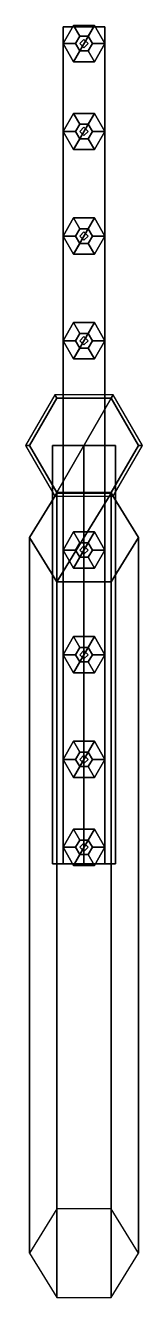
# Model space of a CAD drawing. Extents: x -0.14 to 0.14, y -2.04 to 1.
import ezdxf

# ---------------------------------------------------------------- set-up
doc = ezdxf.new("R2010")
doc.units = 0
doc.layers.get('0').update_dxf_attribs({"linetype": 'CONTINUOUS'})

msp = doc.modelspace()

# ---------------------------------------------------------------- linework, layer by layer
for points in [[(-0.025, 1.0033, 5.72), (-0.05, 0.96, 5.72), (-0.02, 0.96, 5.82), (-0.01, 0.9773, 5.82)], [(0.025, 1.0033, 5.72), (-0.025, 0.9167, 5.72), (-0.05, 0.96, 5.72), (-0.025, 1.0033, 5.72)], [(0.025, 1.0033, 5.72), (-0.025, 1.0033, 5.72), (-0.01, 0.9773, 5.82), (0.01, 0.9773, 5.82)], [(0.05, 0.96, 5.72), (0.025, 0.9167, 5.72), (-0.025, 0.9167, 5.72), (0.025, 1.0033, 5.72)], [(0.05, 0.96, 5.72), (0.025, 1.0033, 5.72), (0.01, 0.9773, 5.82), (0.02, 0.96, 5.82)], [(-0.05, -1, 5.52), (-0.05, -1, 5.62), (-0.05, 1, 5.62), (-0.05, 1, 5.52)], [(-0.05, 1, 5.52), (-0.05, 1, 5.62), (0.05, 1, 5.62), (0.05, 1, 5.52)], [(0.05, 1, 5.52), (0.05, -1, 5.52), (-0.05, -1, 5.52), (-0.05, 1, 5.52)], [(-0.05, 1, 5.62), (-0.05, -1, 5.62), (0.05, -1, 5.62), (0.05, 1, 5.62)], [(-0.01, 0.9773, 5.82), (-0.02, 0.96, 5.82), (-0.01, 0.9427, 5.82), (0.01, 0.9773, 5.82)], [(0.01, 0.9773, 5.82), (-0.01, 0.9427, 5.82), (0.01, 0.9427, 5.82), (0.02, 0.96, 5.82)], [(0.05, 1, 5.62), (0.05, -1, 5.62), (0.05, -1, 5.52), (0.05, 1, 5.52)], [(-0.05, 0.96, 5.72), (-0.025, 0.9167, 5.72), (-0.01, 0.9427, 5.82), (-0.02, 0.96, 5.82)], [(-0.025, 0.9167, 5.72), (0.025, 0.9167, 5.72), (0.01, 0.9427, 5.82), (-0.01, 0.9427, 5.82)], [(0, 0.97, 5.62), (-0.01, 0.96, 5.62), (-0.01, 0.96, 5.72), (0, 0.97, 5.72)], [(-0.01, 0.96, 5.62), (0, 0.95, 5.62), (0, 0.95, 5.72), (-0.01, 0.96, 5.72)], [(0.01, 0.96, 5.62), (0, 0.97, 5.62), (0, 0.97, 5.72), (0.01, 0.96, 5.72)], [(0, 0.95, 5.62), (0.01, 0.96, 5.62), (0.01, 0.96, 5.72), (0, 0.95, 5.72)], [(0.025, 0.9167, 5.72), (0.05, 0.96, 5.72), (0.02, 0.96, 5.82), (0.01, 0.9427, 5.82)], [(-0.025, 0.7933, 5.72), (-0.05, 0.75, 5.72), (-0.02, 0.75, 5.82), (-0.01, 0.7673, 5.82)], [(0.025, 0.7933, 5.72), (-0.025, 0.7067, 5.72), (-0.05, 0.75, 5.72), (-0.025, 0.7933, 5.72)], [(0.025, 0.7933, 5.72), (-0.025, 0.7933, 5.72), (-0.01, 0.7673, 5.82), (0.01, 0.7673, 5.82)], [(0.05, 0.75, 5.72), (0.025, 0.7067, 5.72), (-0.025, 0.7067, 5.72), (0.025, 0.7933, 5.72)], [(0.05, 0.75, 5.72), (0.025, 0.7933, 5.72), (0.01, 0.7673, 5.82), (0.02, 0.75, 5.82)], [(-0.01, 0.7673, 5.82), (-0.02, 0.75, 5.82), (-0.01, 0.7327, 5.82), (0.01, 0.7673, 5.82)], [(0.01, 0.7673, 5.82), (-0.01, 0.7327, 5.82), (0.01, 0.7327, 5.82), (0.02, 0.75, 5.82)], [(0, 0.76, 5.62), (-0.01, 0.75, 5.62), (-0.01, 0.75, 5.72), (0, 0.76, 5.72)], [(0.01, 0.75, 5.62), (0, 0.76, 5.62), (0, 0.76, 5.72), (0.01, 0.75, 5.72)], [(-0.05, 0.75, 5.72), (-0.025, 0.7067, 5.72), (-0.01, 0.7327, 5.82), (-0.02, 0.75, 5.82)], [(-0.025, 0.7067, 5.72), (0.025, 0.7067, 5.72), (0.01, 0.7327, 5.82), (-0.01, 0.7327, 5.82)], [(-0.01, 0.75, 5.62), (0, 0.74, 5.62), (0, 0.74, 5.72), (-0.01, 0.75, 5.72)], [(0, 0.74, 5.62), (0.01, 0.75, 5.62), (0.01, 0.75, 5.72), (0, 0.74, 5.72)], [(0.025, 0.7067, 5.72), (0.05, 0.75, 5.72), (0.02, 0.75, 5.82), (0.01, 0.7327, 5.82)], [(-0.025, 0.5433, 5.72), (-0.05, 0.5, 5.72), (-0.02, 0.5, 5.82), (-0.01, 0.5173, 5.82)], [(0.025, 0.5433, 5.72), (-0.025, 0.4567, 5.72), (-0.05, 0.5, 5.72), (-0.025, 0.5433, 5.72)], [(0.025, 0.5433, 5.72), (-0.025, 0.5433, 5.72), (-0.01, 0.5173, 5.82), (0.01, 0.5173, 5.82)], [(0.05, 0.5, 5.72), (0.025, 0.4567, 5.72), (-0.025, 0.4567, 5.72), (0.025, 0.5433, 5.72)], [(-0.01, 0.5173, 5.82), (-0.02, 0.5, 5.82), (-0.01, 0.4827, 5.82), (0.01, 0.5173, 5.82)], [(0.01, 0.5173, 5.82), (-0.01, 0.4827, 5.82), (0.01, 0.4827, 5.82), (0.02, 0.5, 5.82)], [(0.05, 0.5, 5.72), (0.025, 0.5433, 5.72), (0.01, 0.5173, 5.82), (0.02, 0.5, 5.82)], [(-0.05, 0.5, 5.72), (-0.025, 0.4567, 5.72), (-0.01, 0.4827, 5.82), (-0.02, 0.5, 5.82)], [(0, 0.51, 5.62), (-0.01, 0.5, 5.62), (-0.01, 0.5, 5.72), (0, 0.51, 5.72)], [(-0.01, 0.5, 5.62), (0, 0.49, 5.62), (0, 0.49, 5.72), (-0.01, 0.5, 5.72)], [(0.01, 0.5, 5.62), (0, 0.51, 5.62), (0, 0.51, 5.72), (0.01, 0.5, 5.72)], [(0, 0.49, 5.62), (0.01, 0.5, 5.62), (0.01, 0.5, 5.72), (0, 0.49, 5.72)], [(0.025, 0.4567, 5.72), (0.05, 0.5, 5.72), (0.02, 0.5, 5.82), (0.01, 0.4827, 5.82)], [(-0.025, 0.4567, 5.72), (0.025, 0.4567, 5.72), (0.01, 0.4827, 5.82), (-0.01, 0.4827, 5.82)], [(-0.025, 0.2933, 5.72), (-0.05, 0.25, 5.72), (-0.02, 0.25, 5.82), (-0.01, 0.2673, 5.82)], [(0.025, 0.2933, 5.72), (-0.025, 0.2067, 5.72), (-0.05, 0.25, 5.72), (-0.025, 0.2933, 5.72)], [(0.025, 0.2933, 5.72), (-0.025, 0.2933, 5.72), (-0.01, 0.2673, 5.82), (0.01, 0.2673, 5.82)], [(0.05, 0.25, 5.72), (0.025, 0.2067, 5.72), (-0.025, 0.2067, 5.72), (0.025, 0.2933, 5.72)], [(0.05, 0.25, 5.72), (0.025, 0.2933, 5.72), (0.01, 0.2673, 5.82), (0.02, 0.25, 5.82)], [(-0.05, 0.25, 5.72), (-0.025, 0.2067, 5.72), (-0.01, 0.2327, 5.82), (-0.02, 0.25, 5.82)], [(-0.01, 0.2673, 5.82), (-0.02, 0.25, 5.82), (-0.01, 0.2327, 5.82), (0.01, 0.2673, 5.82)], [(0.01, 0.2673, 5.82), (-0.01, 0.2327, 5.82), (0.01, 0.2327, 5.82), (0.02, 0.25, 5.82)], [(0, 0.26, 5.62), (-0.01, 0.25, 5.62), (-0.01, 0.25, 5.72), (0, 0.26, 5.72)], [(-0.01, 0.25, 5.62), (0, 0.24, 5.62), (0, 0.24, 5.72), (-0.01, 0.25, 5.72)], [(0.01, 0.25, 5.62), (0, 0.26, 5.62), (0, 0.26, 5.72), (0.01, 0.25, 5.72)], [(0, 0.24, 5.62), (0.01, 0.25, 5.62), (0.01, 0.25, 5.72), (0, 0.24, 5.72)], [(0.025, 0.2067, 5.72), (0.05, 0.25, 5.72), (0.02, 0.25, 5.82), (0.01, 0.2327, 5.82)], [(-0.025, 0.2067, 5.72), (0.025, 0.2067, 5.72), (0.01, 0.2327, 5.82), (-0.01, 0.2327, 5.82)], [(-0.07, 0.1212), (-0.14, 0), (-0.13, 0, 6), (-0.065, 0.1126, 6)], [(-0.065, 0.1126, 6), (-0.13, 0, 6), (-0.065, -0.1126, 6), (0.065, 0.1126, 6)], [(0.07, 0.1212), (-0.07, 0.1212), (-0.065, 0.1126, 6), (0.065, 0.1126, 6)], [(0.065, 0.1126, 6), (-0.065, -0.1126, 6), (0.065, -0.1126, 6), (0.13, 0, 6)], [(0.14, 0), (0.07, 0.1212), (0.065, 0.1126, 6), (0.13, 0, 6)], [(-0.14, 0), (-0.07, -0.1212), (-0.065, -0.1126, 6), (-0.13, 0, 6)], [(0, 0, 2.595), (-0.075, 0, 2.52), (-0.075, -1, 2.52), (0, -1, 2.595)], [(-0.075, 0, 2.52), (0, 0, 2.445), (0, -1, 2.445), (-0.075, -1, 2.52)], [(0.075, 0, 2.52), (0, 0, 2.595), (0, -1, 2.595), (0.075, -1, 2.52)], [(0, 0, 2.445), (0.075, 0, 2.52), (0.075, -1, 2.52), (0, -1, 2.445)], [(0.07, -0.1212), (0.14, 0), (0.13, 0, 6), (0.065, -0.1126, 6)], [(-0.065, -0.1141, 4.62), (-0.13, -0.2199, 4.6585), (-0.065, -0.3257, 4.697), (0.065, -0.1141, 4.62)], [(-0.065, -1.8242, -0.0785), (-0.13, -1.93, -0.04), (-0.13, -0.2199, 4.6585), (-0.065, -0.1141, 4.62)], [(-0.07, -0.1212), (0.07, -0.1212), (0.065, -0.1126, 6), (-0.065, -0.1126, 6)], [(0.065, -0.1141, 4.62), (-0.065, -0.3257, 4.697), (0.065, -0.3257, 4.697), (0.13, -0.2199, 4.6585)], [(0.065, -1.8242, -0.0785), (-0.065, -1.8242, -0.0785), (-0.065, -0.1141, 4.62), (0.065, -0.1141, 4.62)], [(0.13, -1.93, -0.04), (0.065, -1.8242, -0.0785), (0.065, -0.1141, 4.62), (0.13, -0.2199, 4.6585)], [(-0.025, -0.2067, 5.72), (-0.05, -0.25, 5.72), (-0.02, -0.25, 5.82), (-0.01, -0.2327, 5.82)], [(0.025, -0.2067, 5.72), (-0.025, -0.2933, 5.72), (-0.05, -0.25, 5.72), (-0.025, -0.2067, 5.72)], [(0.025, -0.2067, 5.72), (-0.025, -0.2067, 5.72), (-0.01, -0.2327, 5.82), (0.01, -0.2327, 5.82)], [(0.05, -0.25, 5.72), (0.025, -0.2933, 5.72), (-0.025, -0.2933, 5.72), (0.025, -0.2067, 5.72)], [(0.05, -0.25, 5.72), (0.025, -0.2067, 5.72), (0.01, -0.2327, 5.82), (0.02, -0.25, 5.82)], [(-0.13, -1.93, -0.04), (-0.065, -2.0358, -0.0015), (-0.065, -0.3257, 4.697), (-0.13, -0.2199, 4.6585)], [(-0.01, -0.2327, 5.82), (-0.02, -0.25, 5.82), (-0.01, -0.2673, 5.82), (0.01, -0.2327, 5.82)], [(0.01, -0.2327, 5.82), (-0.01, -0.2673, 5.82), (0.01, -0.2673, 5.82), (0.02, -0.25, 5.82)], [(0, -0.24, 5.62), (-0.01, -0.25, 5.62), (-0.01, -0.25, 5.72), (0, -0.24, 5.72)], [(0.01, -0.25, 5.62), (0, -0.24, 5.62), (0, -0.24, 5.72), (0.01, -0.25, 5.72)], [(0.065, -2.0358, -0.0015), (0.13, -1.93, -0.04), (0.13, -0.2199, 4.6585), (0.065, -0.3257, 4.697)], [(-0.05, -0.25, 5.72), (-0.025, -0.2933, 5.72), (-0.01, -0.2673, 5.82), (-0.02, -0.25, 5.82)], [(-0.025, -0.2933, 5.72), (0.025, -0.2933, 5.72), (0.01, -0.2673, 5.82), (-0.01, -0.2673, 5.82)], [(-0.01, -0.25, 5.62), (0, -0.26, 5.62), (0, -0.26, 5.72), (-0.01, -0.25, 5.72)], [(0, -0.26, 5.62), (0.01, -0.25, 5.62), (0.01, -0.25, 5.72), (0, -0.26, 5.72)], [(0.025, -0.2933, 5.72), (0.05, -0.25, 5.72), (0.02, -0.25, 5.82), (0.01, -0.2673, 5.82)], [(-0.065, -2.0358, -0.0015), (0.065, -2.0358, -0.0015), (0.065, -0.3257, 4.697), (-0.065, -0.3257, 4.697)], [(-0.025, -0.4567, 5.72), (-0.05, -0.5, 5.72), (-0.02, -0.5, 5.82), (-0.01, -0.4827, 5.82)], [(0.025, -0.4567, 5.72), (-0.025, -0.5433, 5.72), (-0.05, -0.5, 5.72), (-0.025, -0.4567, 5.72)], [(0.025, -0.4567, 5.72), (-0.025, -0.4567, 5.72), (-0.01, -0.4827, 5.82), (0.01, -0.4827, 5.82)], [(0.05, -0.5, 5.72), (0.025, -0.5433, 5.72), (-0.025, -0.5433, 5.72), (0.025, -0.4567, 5.72)], [(-0.01, -0.4827, 5.82), (-0.02, -0.5, 5.82), (-0.01, -0.5173, 5.82), (0.01, -0.4827, 5.82)], [(0.01, -0.4827, 5.82), (-0.01, -0.5173, 5.82), (0.01, -0.5173, 5.82), (0.02, -0.5, 5.82)], [(0.05, -0.5, 5.72), (0.025, -0.4567, 5.72), (0.01, -0.4827, 5.82), (0.02, -0.5, 5.82)], [(-0.05, -0.5, 5.72), (-0.025, -0.5433, 5.72), (-0.01, -0.5173, 5.82), (-0.02, -0.5, 5.82)], [(0, -0.49, 5.62), (-0.01, -0.5, 5.62), (-0.01, -0.5, 5.72), (0, -0.49, 5.72)], [(-0.01, -0.5, 5.62), (0, -0.51, 5.62), (0, -0.51, 5.72), (-0.01, -0.5, 5.72)], [(0.01, -0.5, 5.62), (0, -0.49, 5.62), (0, -0.49, 5.72), (0.01, -0.5, 5.72)], [(0, -0.51, 5.62), (0.01, -0.5, 5.62), (0.01, -0.5, 5.72), (0, -0.51, 5.72)], [(0.025, -0.5433, 5.72), (0.05, -0.5, 5.72), (0.02, -0.5, 5.82), (0.01, -0.5173, 5.82)], [(-0.025, -0.5433, 5.72), (0.025, -0.5433, 5.72), (0.01, -0.5173, 5.82), (-0.01, -0.5173, 5.82)], [(-0.025, -0.7067, 5.72), (-0.05, -0.75, 5.72), (-0.02, -0.75, 5.82), (-0.01, -0.7327, 5.82)], [(0.025, -0.7067, 5.72), (-0.025, -0.7933, 5.72), (-0.05, -0.75, 5.72), (-0.025, -0.7067, 5.72)], [(0.025, -0.7067, 5.72), (-0.025, -0.7067, 5.72), (-0.01, -0.7327, 5.82), (0.01, -0.7327, 5.82)], [(0.05, -0.75, 5.72), (0.025, -0.7933, 5.72), (-0.025, -0.7933, 5.72), (0.025, -0.7067, 5.72)], [(0.05, -0.75, 5.72), (0.025, -0.7067, 5.72), (0.01, -0.7327, 5.82), (0.02, -0.75, 5.82)], [(-0.05, -0.75, 5.72), (-0.025, -0.7933, 5.72), (-0.01, -0.7673, 5.82), (-0.02, -0.75, 5.82)], [(-0.01, -0.7327, 5.82), (-0.02, -0.75, 5.82), (-0.01, -0.7673, 5.82), (0.01, -0.7327, 5.82)], [(0.01, -0.7327, 5.82), (-0.01, -0.7673, 5.82), (0.01, -0.7673, 5.82), (0.02, -0.75, 5.82)], [(0, -0.74, 5.62), (-0.01, -0.75, 5.62), (-0.01, -0.75, 5.72), (0, -0.74, 5.72)], [(-0.01, -0.75, 5.62), (0, -0.76, 5.62), (0, -0.76, 5.72), (-0.01, -0.75, 5.72)], [(0.01, -0.75, 5.62), (0, -0.74, 5.62), (0, -0.74, 5.72), (0.01, -0.75, 5.72)], [(0, -0.76, 5.62), (0.01, -0.75, 5.62), (0.01, -0.75, 5.72), (0, -0.76, 5.72)], [(0.025, -0.7933, 5.72), (0.05, -0.75, 5.72), (0.02, -0.75, 5.82), (0.01, -0.7673, 5.82)], [(-0.025, -0.7933, 5.72), (0.025, -0.7933, 5.72), (0.01, -0.7673, 5.82), (-0.01, -0.7673, 5.82)], [(-0.025, -0.9167, 5.72), (-0.05, -0.96, 5.72), (-0.02, -0.96, 5.82), (-0.01, -0.9427, 5.82)], [(0.025, -0.9167, 5.72), (-0.025, -1.0033, 5.72), (-0.05, -0.96, 5.72), (-0.025, -0.9167, 5.72)], [(0.025, -0.9167, 5.72), (-0.025, -0.9167, 5.72), (-0.01, -0.9427, 5.82), (0.01, -0.9427, 5.82)], [(0.05, -0.96, 5.72), (0.025, -1.0033, 5.72), (-0.025, -1.0033, 5.72), (0.025, -0.9167, 5.72)], [(0.05, -0.96, 5.72), (0.025, -0.9167, 5.72), (0.01, -0.9427, 5.82), (0.02, -0.96, 5.82)], [(-0.05, -0.96, 5.72), (-0.025, -1.0033, 5.72), (-0.01, -0.9773, 5.82), (-0.02, -0.96, 5.82)], [(-0.01, -0.9427, 5.82), (-0.02, -0.96, 5.82), (-0.01, -0.9773, 5.82), (0.01, -0.9427, 5.82)], [(0.01, -0.9427, 5.82), (-0.01, -0.9773, 5.82), (0.01, -0.9773, 5.82), (0.02, -0.96, 5.82)], [(0, -0.95, 5.62), (-0.01, -0.96, 5.62), (-0.01, -0.96, 5.72), (0, -0.95, 5.72)], [(-0.01, -0.96, 5.62), (0, -0.97, 5.62), (0, -0.97, 5.72), (-0.01, -0.96, 5.72)], [(0.01, -0.96, 5.62), (0, -0.95, 5.62), (0, -0.95, 5.72), (0.01, -0.96, 5.72)], [(0, -0.97, 5.62), (0.01, -0.96, 5.62), (0.01, -0.96, 5.72), (0, -0.97, 5.72)], [(0.025, -1.0033, 5.72), (0.05, -0.96, 5.72), (0.02, -0.96, 5.82), (0.01, -0.9773, 5.82)], [(0.05, -1, 5.52), (0.05, -1, 5.62), (-0.05, -1, 5.62), (-0.05, -1, 5.52)], [(-0.025, -1.0033, 5.72), (0.025, -1.0033, 5.72), (0.01, -0.9773, 5.82), (-0.01, -0.9773, 5.82)]]:
    msp.add_3dface(points)

doc.saveas('drawing.dxf')
